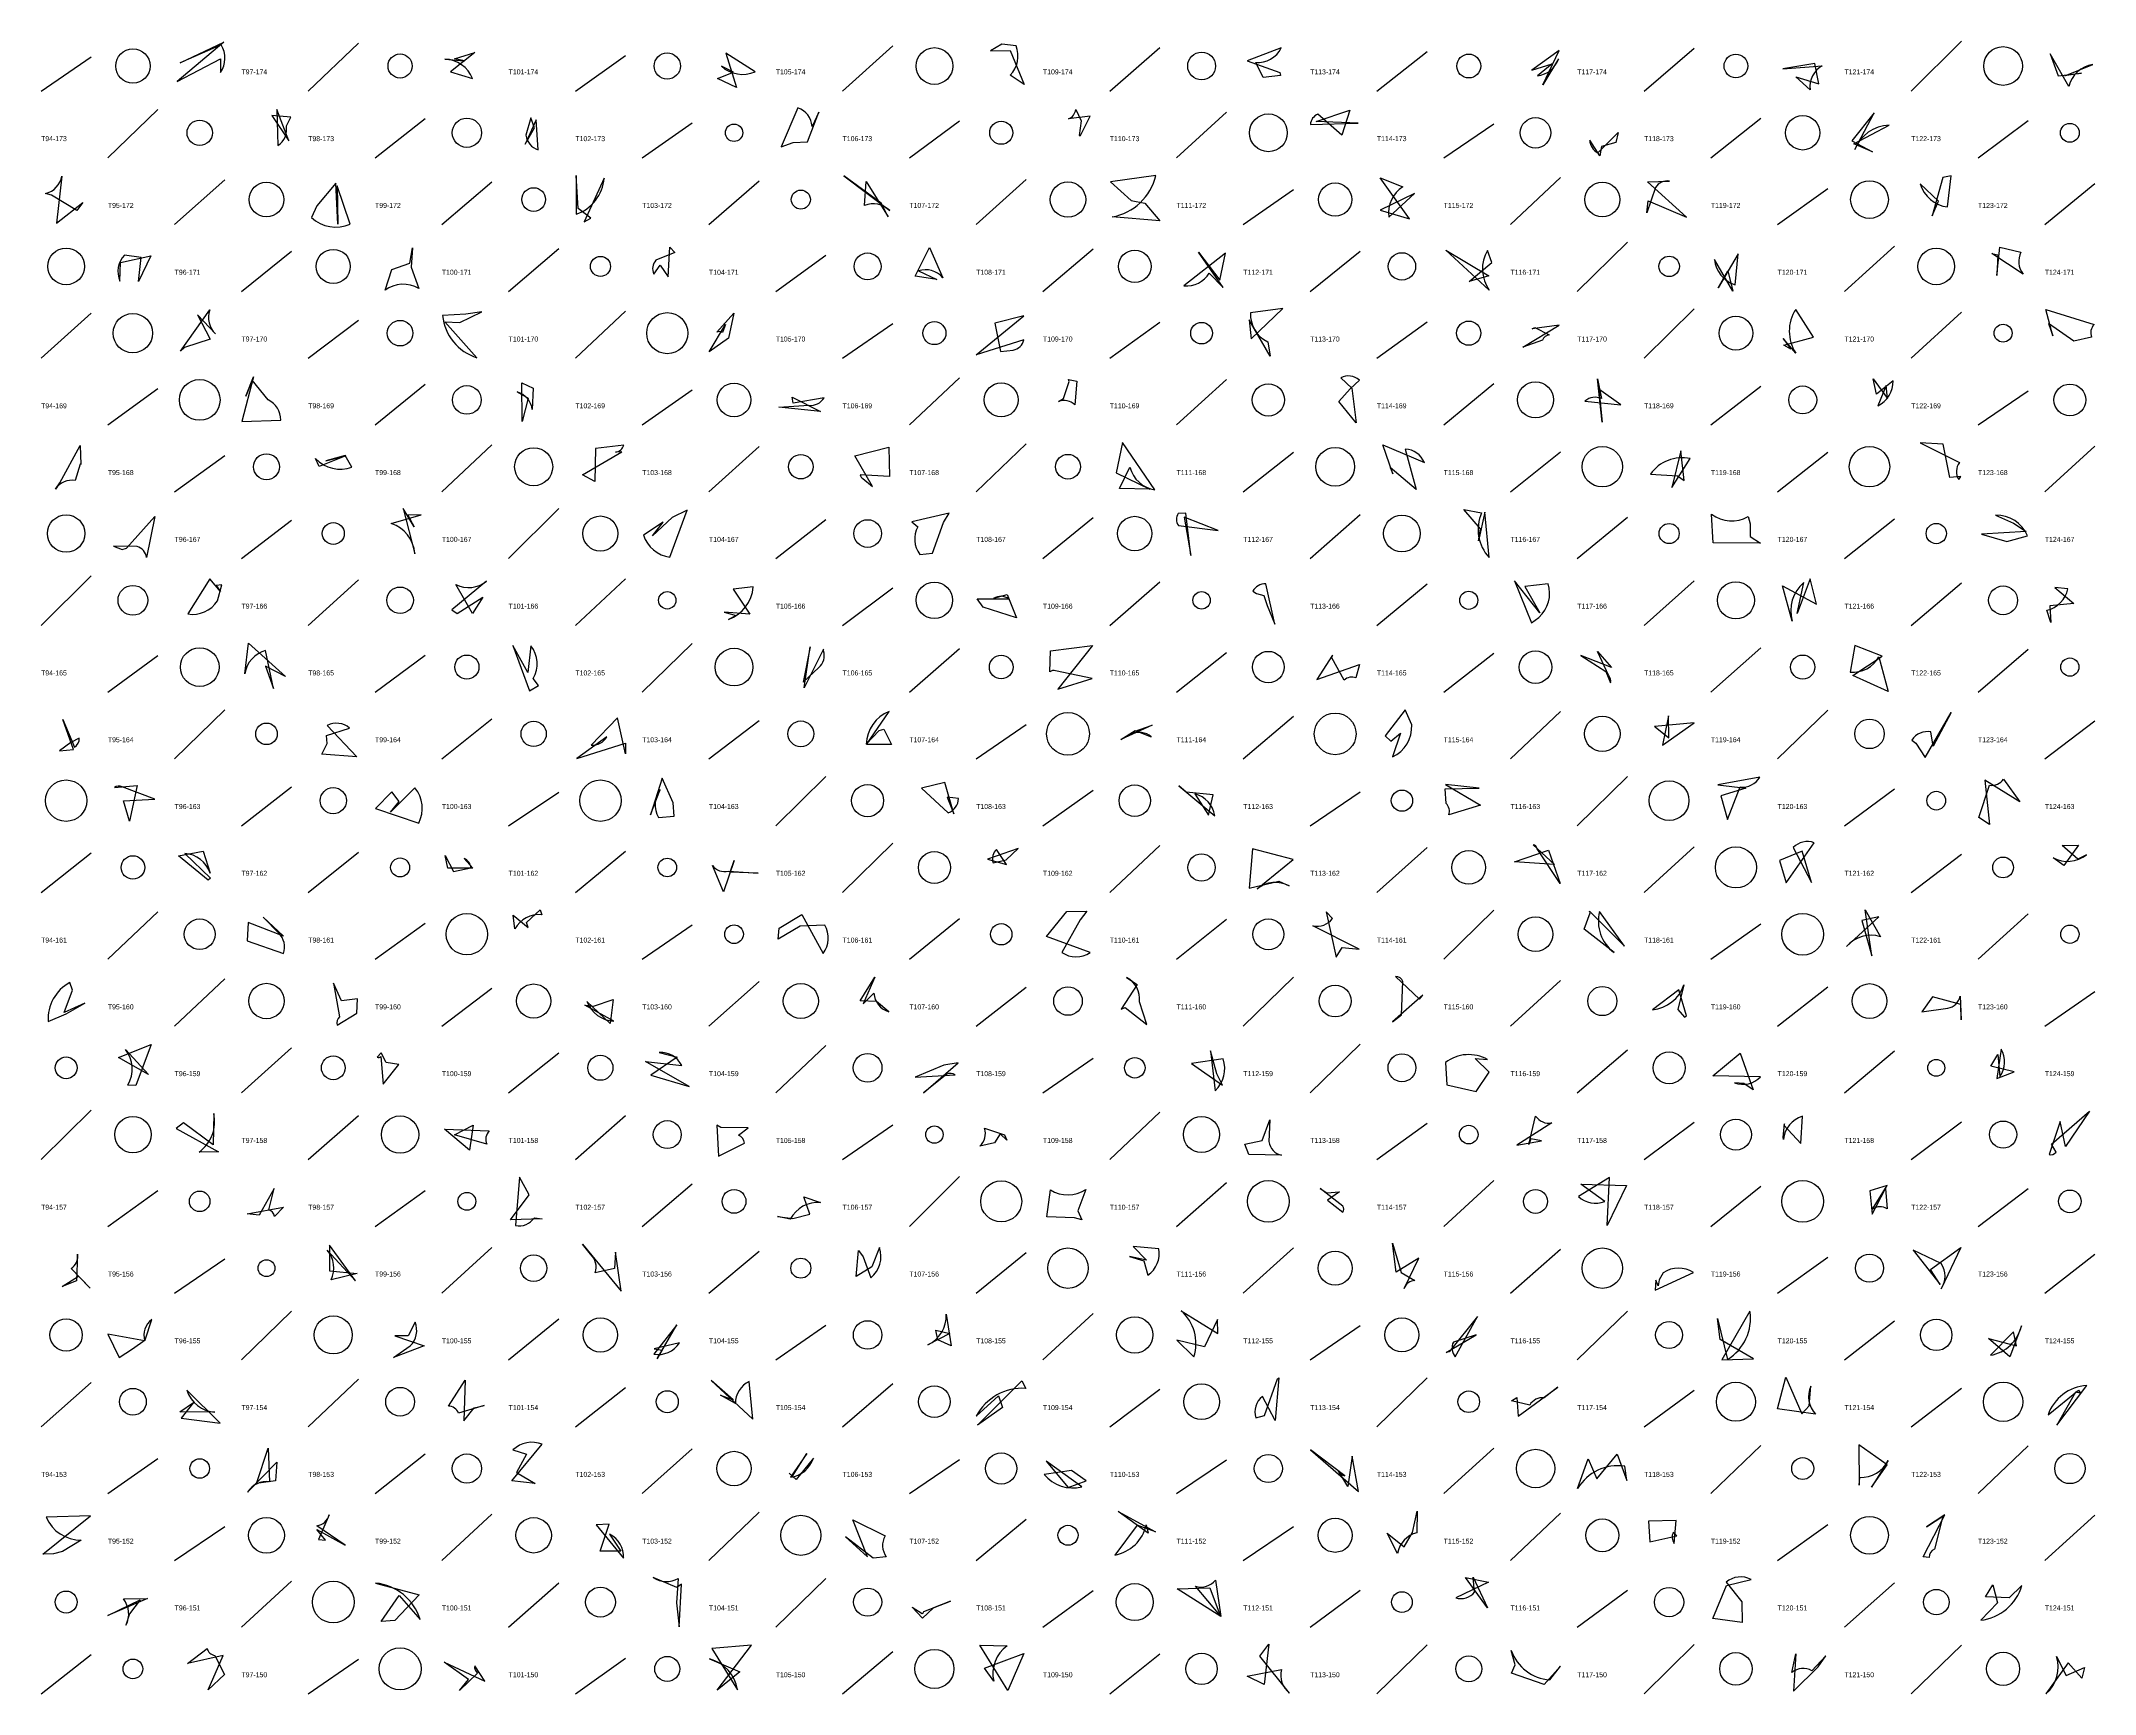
# Model space of a CAD drawing. Header units: millimetres. Extents: x -1 to 9990, y 0 to 15990.
# Drawn here: x 3760 to 4990, y 6000 to 6990 of the extents above; entities that cross this region are included whole.
import ezdxf

# ---------------------------------------------------------------- set-up
doc = ezdxf.new("R2010")
doc.units = ezdxf.units.MM
doc.layers.add('TEXT', color=3, linetype='Continuous')
doc.layers.add('WALL', color=1, linetype='Continuous')

msp = doc.modelspace()

# ---------------------------------------------------------------- linework, layer by layer
for points in [[(3841.6, 6965.7), (3867.5, 6979.3), (3867.5, 6971.1, 0.3), (3867.8, 6987.7), (3843.3, 6976.9), (3869.5, 6989.3)], [(4340.3, 6984.2), (4348.8, 6963.9), (4340.3, 6969.5, 0.3), (4343.9, 6987.1), (4335.3, 6988.1), (4328.5, 6984.1)], [(4019.7, 6983), (4005.1, 6971.5), (4018.4, 6967.5, 0.3), (4001.8, 6979.1), (4013.5, 6978.1), (4007.6, 6979.4)], [(4165, 6967.6), (4174.7, 6971.4), (4167.4, 6974.9, 0.3), (4187.6, 6971.6), (4170.1, 6982.6), (4176.5, 6962.1)], [(4502.2, 6969.3), (4491.8, 6968.1), (4487.4, 6977.1, 0.3), (4502.7, 6985.8), (4482.2, 6978.1), (4501.9, 6971.1)], [(4652.8, 6972.5), (4665, 6976.3), (4656.1, 6969.2, 0.3), (4668.7, 6979.4), (4659.3, 6963.7), (4669.1, 6984.3)], [(4822.3, 6976.6), (4803, 6973.3), (4826.7, 6975.1, 0.3), (4819.4, 6960.8), (4810.9, 6968.5), (4824.7, 6964.3)], [(4982, 6970.7), (4972, 6969.2), (4988.8, 6975.9, 0.3), (4974.3, 6962.8), (4963.2, 6982.2), (4968, 6969.1)], [(4218.9, 6929.6), (4225.7, 6947.4), (4221.7, 6938.8, 0.3), (4213.2, 6950), (4203.3, 6926.6), (4210.4, 6929.1)], [(3908.4, 6930.1), (3901.1, 6948.9), (3901.8, 6927.3, 0.3), (3906.9, 6939.1), (3909.5, 6944.4), (3898.2, 6945.4)], [(4055.4, 6937.9), (4053.4, 6944), (4050.4, 6933.6, 0.3), (4057.7, 6924.8), (4056.4, 6942.7), (4050, 6928.2)], [(4382.4, 6933.3), (4388.3, 6944.9), (4375.2, 6943.4, 0.3), (4379.6, 6949), (4382.8, 6942.1), (4381.7, 6933.3)], [(4543.7, 6948.5), (4538.9, 6933.6), (4524.7, 6946.1, 0.3), (4520.2, 6939.9), (4548.7, 6940.8), (4523.7, 6941.7)], [(4856.8, 6923.6), (4845.7, 6928.4), (4866.7, 6939.6, 0.3), (4846.2, 6924.9), (4857.7, 6946.9), (4844.4, 6930.1)], [(4694.6, 6926.8), (4693.6, 6921.3), (4687.5, 6930.6, 0.3), (4692.4, 6923.1), (4704.4, 6935.1), (4703, 6929.1)], [(3781.4, 6888.4), (3766.2, 6897.7), (3762.7, 6898.6, 0.3), (3772.4, 6909.1), (3769.2, 6880.8), (3785, 6893.2)], [(3936.6, 6904.8), (3925.1, 6891.2), (3921.9, 6884.3, 0.3), (3945.1, 6880.3), (3937.4, 6903.3), (3937.8, 6880.3)], [(4081.6, 6889.6), (4080.4, 6909.4), (4080.4, 6886.2, 0.3), (4097.2, 6907.9), (4085.2, 6881.6), (4089.3, 6883.8)], [(4263.1, 6892.9), (4240.8, 6909.2), (4268.3, 6888.4, 0.3), (4253.2, 6891.4), (4254.1, 6905.9), (4267.4, 6884.7)], [(4421, 6892.9), (4429.9, 6882.3), (4401.4, 6884.6, 0.3), (4427.6, 6909.5), (4400.4, 6905.6), (4412.8, 6894.4)], [(4579.6, 6883.5), (4561.9, 6908.1), (4575.6, 6902.6, 0.3), (4567.2, 6884.5), (4582.5, 6898.6), (4562, 6888.7)], [(4745.5, 6884.5), (4722.1, 6905.7), (4735.3, 6906.1, 0.3), (4726.9, 6902.3), (4721.7, 6887), (4722.4, 6894.2)], [(4892.5, 6885.2), (4896.4, 6894), (4885.3, 6904.5, 0.3), (4901.8, 6890.6), (4904, 6909.3), (4899, 6908.3)], [(3982.4, 6866.1), (3981.7, 6854.5), (3986.2, 6841.8, 0.3), (3966, 6840.7), (3970.1, 6853.2), (3980.9, 6857)], [(4136.5, 6866.5), (4139.5, 6863.3), (4128.2, 6858.7, 0.3), (4126.9, 6850.4), (4130.8, 6855.7), (4135.6, 6848.8)], [(4283.4, 6849.2), (4292, 6866.3), (4300, 6848.2, 0.3), (4285.4, 6852.3), (4296.4, 6847.2), (4290.1, 6848.1)], [(4465.9, 6846.8), (4469.3, 6863), (4444.4, 6843.4, 0.3), (4459.6, 6851), (4468, 6842.3), (4453.2, 6863.5)], [(4615.3, 6846), (4628.9, 6857.4), (4626.2, 6864.6, 0.3), (4627.3, 6840.8), (4601.2, 6864.7), (4627, 6849.3)], [(4931.3, 6849.6), (4933.1, 6866.5), (4945.7, 6863.5, 0.3), (4947, 6850.4), (4928.3, 6862.8), (4931.8, 6862)], [(3818.4, 6846), (3820, 6860.3), (3810, 6861.8, 0.3), (3807.2, 6846.2), (3807.5, 6857.4), (3825.7, 6861.4)], [(4770.1, 6852.3), (4773.2, 6840.1), (4762.1, 6859.2, 0.3), (4774.5, 6844), (4776.4, 6862.6), (4764.4, 6842.1)], [(3845.8, 6806.5), (3843.4, 6804.3), (3861.1, 6828.9, 0.3), (3864.4, 6814.6), (3853.6, 6826), (3861.3, 6811.4)], [(4024, 6827.7), (4014.4, 6826.3), (4000.4, 6825.6, 0.3), (4021, 6800.3), (4001.9, 6821.8), (4010.7, 6821.3)], [(4160.1, 6803.9), (4169.8, 6820.1), (4168, 6815.4, 0.3), (4164.7, 6815.5), (4174.8, 6826.9), (4171.6, 6812)], [(4484.6, 6811.6), (4503.6, 6829.7), (4484.3, 6827.1, 0.3), (4494.6, 6809.8), (4496.1, 6801.2), (4483.4, 6822.9)], [(4803.7, 6807.8), (4821.5, 6812.6), (4810.8, 6829.2, 0.3), (4810.9, 6803.1), (4803.3, 6811.9), (4807.8, 6805.4)], [(4964.8, 6813.3), (4960.6, 6829.2), (4989.5, 6820.1, 0.3), (4988, 6812.6), (4977.4, 6810.2), (4962.2, 6820.7)], [(4331.1, 6821), (4334.5, 6804), (4342.2, 6804.9, 0.3), (4348.6, 6811), (4320.1, 6802.1), (4348.6, 6825.4)], [(4653, 6817.5), (4654.6, 6818.4), (4663.2, 6813.9, 0.3), (4659.2, 6810.9), (4647.3, 6806.7), (4669.1, 6819.8)], [(3887.2, 6788.9), (3880.2, 6762), (3903.5, 6762.9, 0.3), (3896, 6775), (3886.4, 6786.8), (3882.7, 6777.2)], [(4047.9, 6785.3), (4054.7, 6782.1), (4054.2, 6769.2, 0.3), (4045.1, 6779.8), (4051.7, 6776.1), (4048.1, 6762)], [(4375.2, 6787.3), (4380.2, 6786.2), (4379.1, 6772, 0.3), (4369.4, 6774.1), (4372.3, 6775.8), (4375.7, 6786.1)], [(4537.2, 6774), (4543.9, 6781.6), (4549.5, 6786.9, 0.3), (4538.3, 6788.3), (4545, 6782.1), (4547.5, 6761.3)], [(4694.9, 6761.6), (4692.2, 6787.6), (4694.5, 6775.8, 0.3), (4684.6, 6774.3), (4706, 6772), (4692.9, 6781.4)], [(4865.7, 6775.9), (4864.9, 6783.7), (4860, 6771.5, 0.3), (4869.1, 6786.4), (4859.2, 6778.4), (4857.1, 6787.7)], [(4226.8, 6768.1), (4201.8, 6770.6), (4219.8, 6771.8, 0.3), (4228.9, 6776.3), (4210.4, 6773.1), (4209.9, 6776.6)], [(3783.9, 6736.4), (3783.4, 6736.6), (3780.4, 6726.8, 0.3), (3768.7, 6721.5), (3771.2, 6725.3), (3783.5, 6747.8)], [(3942.6, 6741.6), (3926.6, 6735.1), (3924.4, 6739.9, 0.3), (3946.2, 6734.8), (3942.2, 6741.8), (3930.6, 6738.5)], [(4084.3, 6730.1), (4107.8, 6744), (4104, 6743.7, 0.3), (4109, 6748), (4092.1, 6746), (4091.6, 6726.2)], [(4267.8, 6746.7), (4268.2, 6729.2), (4250.6, 6730.2, 0.3), (4252.2, 6727.9), (4258, 6723.2), (4247.3, 6741.5)], [(4424.1, 6721.5), (4405.9, 6721.9), (4412.1, 6734.8, 0.3), (4427.1, 6721.1), (4407.6, 6749.6), (4403.8, 6731.4)], [(4569.5, 6730.7), (4563.5, 6748.2), (4588.4, 6737.5, 0.3), (4577, 6745.5), (4583.6, 6721.4), (4567.9, 6734.5)], [(4742.1, 6744.5), (4736.6, 6722.5), (4747.7, 6739.9, 0.3), (4723.8, 6730.5), (4740, 6729.6), (4744.1, 6726.7)], [(4899.2, 6748.6), (4885.4, 6749.3), (4908.8, 6737.6, 0.3), (4908.4, 6727.3), (4909.7, 6729.2), (4903.1, 6728.5)], [(3811.1, 6686.3), (3828.1, 6705.1), (3823.1, 6680.6, 0.3), (3817.5, 6687.3), (3803.4, 6687.5), (3808.6, 6685.4)], [(3983.4, 6699), (3976.9, 6709.9), (3983.9, 6682.9, 0.3), (3969.7, 6701.1), (3987.7, 6706.2), (3979.6, 6706)], [(4126.2, 6693.6), (4132.5, 6701.8), (4120.8, 6694.1, 0.3), (4136.6, 6680.9), (4147, 6709), (4137.9, 6704.5)], [(4303.9, 6707.1), (4281.5, 6701.9), (4285.1, 6699, 0.3), (4286.3, 6682.5), (4293.9, 6683.3), (4300.5, 6701.5)], [(4448.6, 6681.9), (4445.5, 6707.1), (4441, 6707, 0.3), (4441.1, 6699.8), (4465, 6696.8), (4444.6, 6704.8)], [(4622, 6697.9), (4612, 6709.3), (4622.7, 6707.4, 0.3), (4627.2, 6680.6), (4624.7, 6707.7), (4620.9, 6690.6)], [(4789.7, 6689.2), (4761.3, 6689.4), (4760.4, 6706.5, 0.3), (4782.3, 6705.1), (4783.5, 6700.8), (4783.5, 6693.2)], [(4922.1, 6694.7), (4937.3, 6690.3), (4949.7, 6693.7, 0.3), (4930.5, 6706), (4941.3, 6701.2), (4948.8, 6696.3)], [(3867.4, 6660.2), (3861.1, 6667.9), (3847.8, 6646.8, 0.3), (3865.6, 6654.7), (3868.3, 6664.2), (3864.9, 6663.9)], [(4819.4, 6667.9), (4811.6, 6647.1), (4815.7, 6665.6, 0.3), (4808.7, 6642.6), (4802.9, 6663.7), (4823.3, 6652.7)], [(4024.5, 6656.9), (4018.3, 6647), (4008.4, 6664.5, 0.3), (4026.8, 6666.5), (4005.9, 6649.3), (4009.1, 6647.1)], [(4169, 6647.8), (4176.3, 6645.8), (4171.6, 6643.6, 0.3), (4186.5, 6663), (4174.4, 6661.7), (4184.5, 6646.7)], [(4324.1, 6650.9), (4320.7, 6655.9), (4339.5, 6655.9, 0.3), (4330.6, 6656.2), (4338.5, 6658.4), (4344.2, 6644.5)], [(4494.3, 6651.8), (4498.8, 6640.7), (4493.4, 6664.8, 0.3), (4485.7, 6660.4), (4487.9, 6659.1), (4492.3, 6657.8)], [(4642.4, 6666.6), (4652.6, 6641.6), (4657, 6644.8, 0.3), (4662.5, 6664.9), (4648.6, 6663.2), (4657.6, 6647.5)], [(4963, 6651.6), (4963.6, 6641.7), (4961.2, 6649.1, 0.3), (4973.8, 6661.9), (4965.9, 6662.6), (4977.4, 6653.1)], [(3894.4, 6615.6), (3899.1, 6602.2), (3894.5, 6625, 0.3), (3882.1, 6610.9), (3884.3, 6629.4), (3906.4, 6609.3)], [(4052.5, 6600.7), (4057.8, 6604), (4054.8, 6608.2, 0.3), (4053.4, 6627.8), (4051.5, 6611.7), (4042.6, 6628)], [(4220.5, 6627.2), (4216.3, 6606), (4225.8, 6614.7, 0.3), (4228.6, 6624.7), (4228.6, 6625.8), (4216.9, 6602.5)], [(4368.9, 6601.8), (4389.5, 6608.1), (4367.5, 6612.8, 0.3), (4364.2, 6612.1), (4364.6, 6624.8), (4389.7, 6627.9)], [(4524.1, 6607.5), (4549.6, 6616.5), (4547.4, 6608.5, 0.3), (4540.4, 6607.2), (4533.1, 6620.5), (4533.5, 6622.1)], [(4682.1, 6622), (4697, 6612.3), (4699.8, 6605.6, 0.3), (4698.9, 6609.7), (4692.1, 6624.4), (4700.5, 6614.8)], [(4862.5, 6621.5), (4846.3, 6627.9), (4843.4, 6612, 0.3), (4860.6, 6621.1), (4866.1, 6600.4), (4845.1, 6609.9)], [(3779.4, 6565.7), (3773, 6583.6), (3780, 6567.1, 0.3), (3782.8, 6572.5), (3777.9, 6569.9), (3771.1, 6564.9)], [(3931.3, 6569.3), (3930.9, 6574.1), (3944.8, 6578.5, 0.3), (3931.4, 6580.1), (3949, 6561.3), (3928.2, 6562.8)], [(4109.9, 6563), (4105.3, 6584.7), (4089.4, 6568.2, 0.3), (4098.8, 6573.3), (4080.9, 6560.3), (4109.9, 6569.5)], [(4269.3, 6568.6), (4254.4, 6568.7), (4267.9, 6588.5, 0.3), (4254.2, 6568.8), (4261.9, 6577), (4264.7, 6577.8)], [(4568.4, 6570.6), (4574.2, 6575.4), (4569.4, 6561.2, 0.3), (4580.9, 6580.4), (4577, 6589.5), (4565, 6573.8)], [(4731.1, 6568.3), (4749.9, 6581.6), (4726.2, 6579.5, 0.3), (4726.6, 6579.2), (4734.9, 6572.7), (4734.6, 6585.9)], [(4904, 6587.9), (4893.2, 6567.6), (4891.8, 6576.2, 0.3), (4880.3, 6571.3), (4882.8, 6569.4), (4888.4, 6560.8)], [(4406.7, 6571.7), (4415.3, 6577.1), (4424.9, 6573.2, 0.3), (4412.7, 6574.8), (4414.6, 6576.4), (4425.5, 6580.2)], [(3809.3, 6534.9), (3828.2, 6535.9), (3808.5, 6543.2, 0.3), (3803.9, 6542.8), (3817.5, 6544), (3813, 6522.8)], [(4131.9, 6548.5), (4124.9, 6526.6), (4130.8, 6541.6, 0.3), (4129.7, 6524.9), (4139.2, 6525.7), (4138.5, 6533.8)], [(4301.3, 6545.9), (4287.2, 6542.4), (4303.3, 6527.8, 0.3), (4309.5, 6536.2), (4302.6, 6537), (4306.7, 6527.1)], [(4445.7, 6540.1), (4441.4, 6543.9), (4463, 6526, 0.3), (4450.9, 6539), (4459.1, 6526.4), (4462, 6538.4)], [(4601, 6544.6), (4622, 6532.4), (4603.1, 6526.6, 0.3), (4601.4, 6533.3), (4600.9, 6542.1), (4621.2, 6542.4)], [(4765.9, 6537.8), (4769.9, 6523.7), (4777.6, 6543.2, 0.3), (4789.3, 6549.1), (4764.2, 6544.5), (4780.9, 6542.5)], [(4926.9, 6520.8), (4920.4, 6525), (4926.9, 6544.3, 0.3), (4935.2, 6547.9), (4945.1, 6534.3), (4924, 6547.3)], [(3970.1, 6540.2), (3960.3, 6530.4), (3986.2, 6521.6, 0.3), (3983.9, 6542.7), (3969.3, 6528.1), (3974.5, 6534.5)], [(4662.8, 6505.4), (4669.7, 6485.3), (4656, 6506.2, 0.3), (4653.5, 6508.6), (4666.4, 6496.7), (4642.4, 6498.4)], [(4801.2, 6499.1), (4805.1, 6485.7), (4821.9, 6509.8, 0.3), (4809.3, 6506.9), (4820.2, 6486), (4814.7, 6504.8)], [(4980.1, 6508.3), (4971.4, 6496.1), (4964.9, 6500.8, 0.3), (4985, 6502.6), (4979.8, 6499.9), (4970.3, 6508.1)], [(3842.2, 6502), (3857, 6504.8), (3861.3, 6491.6, 0.3), (3846, 6503.4), (3861.4, 6488.5), (3860.1, 6487.4)], [(4002, 6502.1), (4006.9, 6492.5), (4017.4, 6494.7, 0.3), (4013.4, 6500.3), (4018.6, 6494.5), (4003.5, 6494.6)], [(4175.1, 6499.2), (4168.6, 6480.3), (4162, 6496.2, 0.3), (4171.6, 6492.8), (4189.4, 6491.6), (4172.7, 6492.1)], [(4326.8, 6500), (4338.1, 6496.8), (4332.2, 6505.8, 0.3), (4330.1, 6497.8), (4338, 6499.5), (4345.2, 6506.3)], [(4483.4, 6482.5), (4501.3, 6486.7), (4507.4, 6483.9, 0.3), (4488.3, 6482.2), (4509.9, 6499.8), (4485.4, 6506.2)], [(3884.1, 6462), (3883.4, 6451), (3905.1, 6443.5, 0.3), (3902.3, 6455.6), (3893, 6465.3), (3905.2, 6453.9)], [(4050.8, 6462.1), (4058.8, 6469.7), (4059.8, 6466.7, 0.3), (4043.8, 6458.2), (4042.8, 6466.4), (4051.8, 6459)], [(4202.1, 6458.6), (4215.6, 6466.8), (4228.3, 6443.5, 0.3), (4229.4, 6460.5), (4214.7, 6459.9), (4201.5, 6452)], [(4386.2, 6468.8), (4382.3, 6463.6), (4371.3, 6444.1, 0.3), (4388.3, 6444), (4362.2, 6453.6), (4374.4, 6468.6)], [(4539.1, 6447), (4549.3, 6446.1), (4521.6, 6460.1, 0.3), (4533.4, 6464.4), (4529.7, 6468.4), (4535.6, 6441.2)], [(4687.4, 6468.9), (4708.2, 6447.9), (4693.3, 6468.6, 0.3), (4702, 6444), (4684.1, 6458.1), (4687.7, 6467.8)], [(4856.4, 6442), (4852.4, 6469.6), (4861.5, 6453.5, 0.3), (4841.3, 6447.7), (4860.6, 6465.4), (4850.4, 6463.3)], [(3773.9, 6408.2), (3778.9, 6421.6), (3777.2, 6426, 0.3), (3764.3, 6402.7), (3775, 6407.3), (3786.3, 6413.8)], [(3940, 6415.1), (3935.1, 6425.6), (3938.8, 6405.6, 0.3), (3937.4, 6400.5), (3949, 6407.8), (3949.4, 6416.3)], [(4259.3, 6429.3), (4252.3, 6413.3), (4258.7, 6419.7, 0.3), (4267.7, 6408.5), (4260.4, 6414.7), (4250.6, 6415.2)], [(4409.2, 6411.1), (4422.2, 6400.9), (4417.8, 6414.6, 0.3), (4410.1, 6429.1), (4416.5, 6424.8), (4406.9, 6410.1)], [(4569.3, 6402.6), (4574.8, 6406.8), (4575.6, 6426.7, 0.3), (4571.2, 6429.7), (4585.6, 6416.1), (4587.5, 6418.5)], [(4745.4, 6406.2), (4740.9, 6421.7), (4725, 6409.8, 0.3), (4743.8, 6424.7), (4740.2, 6409.9), (4744.2, 6405.4)], [(4102.6, 6415.9), (4100.8, 6401.5), (4086.9, 6414.7, 0.3), (4103.1, 6403), (4085.7, 6412.5), (4090.8, 6412)], [(4892.8, 6417.5), (4886.4, 6408.6), (4901.9, 6410.7, 0.3), (4909.2, 6417.9), (4909.9, 6403.8), (4909.6, 6413)], [(3826, 6389), (3816.7, 6364.5), (3812, 6364.7, 0.3), (3810.6, 6386), (3824.3, 6370.9), (3806.4, 6381.2)], [(3966.6, 6378.2), (3963.7, 6384), (3961.3, 6381.3, 0.3), (3963.4, 6381.7), (3964.8, 6365.3), (3974.2, 6377)], [(4148.1, 6363.8), (4121.9, 6378.8), (4143.7, 6376.4, 0.3), (4130.2, 6384.1), (4141, 6381.4), (4125.1, 6370.6)], [(4464.2, 6371.4), (4460.3, 6385.1), (4463.1, 6361.3, 0.3), (4467.9, 6380.4), (4449, 6377.5), (4467.5, 6364.6)], [(4785.3, 6361.8), (4779.7, 6365.7), (4774.1, 6366, 0.3), (4789.8, 6369.6), (4761.1, 6370.1), (4777.5, 6383.7)], [(4927.6, 6375.9), (4931.8, 6382.9), (4933, 6369.8, 0.3), (4933.9, 6386.2), (4931.3, 6368.5), (4941.7, 6372.5)], [(4300.7, 6376.6), (4283.4, 6369.4), (4307.4, 6370.7, 0.3), (4302.4, 6371.1), (4288.5, 6360.1), (4309.2, 6378)], [(4627.2, 6372.3), (4618.8, 6380.6), (4626.3, 6379.9, 0.3), (4601, 6378.2), (4601.9, 6364.9), (4619.5, 6360.9)], [(3840.9, 6338.7), (3866.2, 6324.6), (3854.6, 6324.5, 0.3), (3863.4, 6347.6), (3863.1, 6328.8), (3845.2, 6342.1)], [(4972.3, 6327.9), (4969.2, 6342.9), (4962.5, 6323, 0.3), (4966.7, 6324.5), (4963.9, 6329.2), (4986.7, 6349)], [(4016.6, 6325.7), (4001.6, 6338.2), (4028.4, 6337.3, 0.3), (4026.9, 6329.2), (4007.5, 6334.8), (4018.8, 6340.7)], [(4164.7, 6340.6), (4165.6, 6322.1), (4181.2, 6329.9, 0.3), (4177.7, 6334.6), (4183.5, 6339.1), (4167.1, 6339.3)], [(4334.3, 6335.5), (4331, 6330.1), (4322.2, 6328, 0.3), (4325, 6338.8), (4337, 6334.9), (4338.3, 6331.6)], [(4491.2, 6331.4), (4495.8, 6343.9), (4495.3, 6330.8, 0.3), (4502.9, 6322.6), (4483.2, 6323.1), (4480.9, 6329.3)], [(4652.2, 6332.5), (4651, 6329.1), (4655, 6346.1, 0.3), (4664.8, 6342), (4643.8, 6328.6), (4658.5, 6331.2)], [(4803.6, 6340.7), (4813.8, 6329.6), (4814.8, 6346, 0.3), (4803.4, 6332.1), (4803.3, 6333.2), (4804, 6341.5)], [(3883.4, 6287.6), (3905.1, 6291.6), (3899.8, 6286, 0.3), (3896.4, 6289.9), (3899.6, 6302.7), (3890.6, 6286.8)], [(4052.4, 6298.9), (4046.5, 6309.5), (4044.1, 6280.5, 0.3), (4055.4, 6285.2), (4060, 6284.5), (4041.1, 6284)], [(4220.4, 6287.4), (4216.7, 6297.8), (4226.8, 6294.4, 0.3), (4208.7, 6284.3), (4201.1, 6286), (4210.3, 6284.8)], [(4378.8, 6285.1), (4362.4, 6285.8), (4364.5, 6301.9, 0.3), (4385.6, 6302.2), (4380.9, 6289.3), (4383.3, 6283.9)], [(4537.6, 6300.7), (4530.5, 6295.7), (4539.6, 6288.5, 0.3), (4539.5, 6292.2), (4526, 6302.8), (4530.1, 6300.1)], [(4697.8, 6280.5), (4699.2, 6309.3), (4680.7, 6298, 0.3), (4696.4, 6294.9), (4682.1, 6305.3), (4709.5, 6304.5)], [(4856.6, 6287.4), (4864.5, 6302.8), (4865.5, 6290.5, 0.3), (4856.7, 6290.4), (4865.5, 6304.5), (4855.1, 6301.3)], [(3782.4, 6250.2), (3789.4, 6243), (3778, 6254.8, 0.3), (3781.8, 6263.3), (3781.2, 6247.4), (3772.7, 6244)], [(3932.7, 6253.5), (3949.3, 6251.8), (3933.7, 6248, 0.3), (3931.4, 6265.8), (3948.4, 6247.4), (3932.7, 6268.7)], [(4104.1, 6264.6), (4103.5, 6254.8), (4091.9, 6252.3, 0.3), (4089, 6263.3), (4084.3, 6269.4), (4107.4, 6241.3)], [(4249.5, 6265.5), (4252.3, 6261.7), (4257, 6249.2, 0.3), (4262.2, 6267.3), (4257.6, 6255.7), (4248.1, 6250.1)], [(4411.8, 6261.9), (4420.4, 6259.3), (4422.9, 6250.8, 0.3), (4429.3, 6266.6), (4414, 6267.9), (4422.1, 6259.7)], [(4569.3, 6269.9), (4574.5, 6252.4), (4582.7, 6247.6, 0.3), (4576.3, 6242.9), (4585.1, 6260.9), (4571.6, 6252.7)], [(4891.5, 6254.3), (4909.7, 6267.4), (4898, 6242.7, 0.3), (4898, 6257.7), (4881.2, 6265.7), (4897.4, 6245.2)], [(4727, 6247.8), (4726.6, 6241.8), (4749.5, 6252.4, 0.3), (4731.5, 6252.3), (4729, 6248.1), (4728.4, 6244.5)], [(3814.8, 6206.6), (3822.3, 6212.1), (3826.3, 6224.3, 0.3), (3822, 6211.5), (3800, 6215.5), (3806.8, 6201.4)], [(4295.8, 6217.9), (4304.2, 6215.8), (4291.1, 6209.1, 0.3), (4302.1, 6227.4), (4305, 6208.5), (4297, 6212.1)], [(4456.8, 6207.9), (4440.2, 6211.9), (4450.4, 6201.9, 0.3), (4442.7, 6229.5), (4464.8, 6215.8), (4464.5, 6224.3)], [(4601.4, 6204.4), (4619.5, 6215.1), (4605.8, 6210.7, 0.3), (4606.9, 6201.9), (4620.2, 6226.1), (4603.3, 6204.8)], [(4765.6, 6212.3), (4764, 6224.8), (4770, 6200.3, 0.3), (4783.4, 6229.2), (4766.5, 6200), (4785.5, 6200.6)], [(3989.5, 6208.5), (3971.1, 6201.4), (3981.1, 6208.4, 0.3), (3984, 6222.7), (3979.8, 6214.4), (3971.9, 6214.4)], [(4128.9, 6200.6), (4140.7, 6221), (4126.9, 6203.5, 0.3), (4142.3, 6210.2), (4127.1, 6206.7), (4131.9, 6205.9)], [(4943.1, 6208.4), (4941.2, 6216.8), (4927.4, 6202.8, 0.3), (4946, 6220.5), (4939, 6201.9), (4926.3, 6212.9)], [(4019.4, 6171.4), (4025.3, 6172.8), (4010, 6168.2, 0.3), (4003.9, 6172.4), (4014, 6188), (4013.2, 6163.5)], [(4161.4, 6187.7), (4186.2, 6164.6), (4184.1, 6187.1, 0.3), (4175.8, 6173.9), (4166.9, 6179), (4174.5, 6176.2)], [(4320.9, 6161), (4347.4, 6187.6), (4349.7, 6183, 0.3), (4320.1, 6166.3), (4333.3, 6178.5), (4335.8, 6171.6)], [(4501.2, 6189.3), (4499, 6163.7), (4491.4, 6178.2, 0.3), (4487.4, 6165.3), (4492.7, 6166.7), (4500.5, 6188.7)], [(4814.4, 6167.7), (4818.8, 6172.5), (4819.8, 6184.3, 0.3), (4822.7, 6167.6), (4800, 6170.8), (4804.8, 6189.7)], [(3843.9, 6165.2), (3867.2, 6162.2), (3847.2, 6181.9, 0.3), (3864.1, 6168.7), (3843, 6168.9), (3851.2, 6174.6)], [(4644.5, 6166.3), (4668.3, 6183.8), (4660.2, 6177.3, 0.3), (4651.5, 6173), (4640.6, 6175.6), (4643.8, 6177.5)], [(4978.3, 6180.7), (4967.1, 6161), (4985.1, 6184.7, 0.3), (4961.9, 6167.1), (4980.1, 6182), (4981.4, 6180.1)], [(4055.8, 6126), (4042, 6127.6), (4060.1, 6149.5, 0.3), (4042.6, 6146.1), (4050.7, 6143.5), (4044.8, 6132.6)], [(3889, 6126), (3895.9, 6147.2), (3896.8, 6127, 0.3), (3883.7, 6120.8), (3901.2, 6138.8), (3900.3, 6127.6)], [(4210.1, 6130.5), (4218.6, 6144), (4208.8, 6129.8, 0.3), (4222.5, 6141.3), (4212.2, 6128.5), (4208.1, 6132.2)], [(4385.9, 6127.6), (4377.1, 6133.9), (4360.8, 6131.5, 0.3), (4383.3, 6124.1), (4361.9, 6139.5), (4375.1, 6123.7)], [(4545.2, 6142.4), (4542.5, 6124.2), (4536.7, 6133.9, 0.3), (4540.7, 6130.7), (4520.2, 6146.2), (4548.9, 6121.2)], [(4703.8, 6143.5), (4709.6, 6127.9), (4708.4, 6136.4, 0.3), (4680.2, 6123.1), (4686.5, 6140.9), (4691.8, 6128.8)], [(4848.6, 6149.1), (4848.9, 6125.1), (4849.2, 6129.7, 0.3), (4866.1, 6139.8), (4856.1, 6123.9), (4865.5, 6137.2)], [(3761.1, 6083.7), (3789.5, 6106.7), (3763, 6105.8, 0.3), (3784.1, 6092.1), (3772.9, 6085.4), (3767.5, 6083.9)], [(3925.2, 6098.5), (3942.2, 6089.1), (3925.2, 6100.7, 0.3), (3932.6, 6107.3), (3926.1, 6092.4), (3930.3, 6092)], [(4100.2, 6101.7), (4092.4, 6101.3), (4108.8, 6081.3, 0.3), (4100.5, 6095.6), (4107.2, 6085.6), (4094.9, 6085.6)], [(4255, 6082.1), (4246.1, 6104.2), (4265.5, 6094.7, 0.3), (4266.2, 6082.1), (4258.3, 6081.4), (4241.7, 6094.1)], [(4427.5, 6097.1), (4416.4, 6101), (4403, 6083.2, 0.3), (4421.9, 6101.2), (4423, 6096.2), (4405.1, 6109.2)], [(4581.3, 6096.6), (4584.2, 6109.5), (4584, 6096.5, 0.3), (4572.3, 6084.1), (4566.2, 6096.2), (4576.4, 6088)], [(4723.4, 6091.1), (4739.6, 6094.7), (4737.5, 6096.8, 0.3), (4738.1, 6090.1), (4739.2, 6103.9), (4722.6, 6103.5)], [(4889.1, 6100), (4899, 6106.4), (4893.9, 6086.7, 0.3), (4890.8, 6081.7), (4887.2, 6082.2), (4900.1, 6107.3)], [(3963.7, 6043.4), (3974.4, 6059), (3987.1, 6044.5, 0.3), (3960.3, 6066.4), (3986.4, 6059.4), (3971.9, 6043.9)], [(4143.5, 6065.8), (4140.7, 6063.8), (4126.6, 6069.8, 0.3), (4141.6, 6069.2), (4140.5, 6054.6), (4142.2, 6040.2)], [(4460, 6063.5), (4466.1, 6047), (4451.3, 6064.5, 0.3), (4463.4, 6068.1), (4466.6, 6046.3), (4440.3, 6063)], [(4613, 6069.8), (4626.8, 6066.9), (4607.2, 6057.5, 0.3), (4618.5, 6061), (4617.7, 6070), (4626.3, 6051.6)], [(4761.1, 6045.2), (4769.4, 6065), (4784.1, 6068.6, 0.3), (4769.1, 6066.9), (4778.5, 6055.2), (4778.8, 6042.8)], [(4928.8, 6065.4), (4931.6, 6054.6), (4921.6, 6044.1, 0.3), (4946.3, 6065), (4938.6, 6057.5), (4924.5, 6058.2)], [(3819.4, 6056.4), (3812.9, 6048), (3810.8, 6041.1, 0.3), (3809.3, 6056.9), (3823.8, 6057.2), (3800, 6046.9)], [(4287.9, 6045.3), (4281.7, 6051.9), (4287.6, 6048.2, 0.3), (4288.6, 6049.3), (4304.7, 6055.5), (4294.4, 6051.6)], [(3869, 6023), (3847.7, 6018.3), (3859.4, 6027.3, 0.3), (3864, 6023), (3869.8, 6011.6), (3860, 6002.4)], [(4185.4, 6029.2), (4161.7, 6027.3), (4177.1, 6002.5, 0.3), (4160.4, 6021), (4178.5, 6013.3), (4164.9, 6002.2)], [(4339, 6002.1), (4322.1, 6029.2), (4338.5, 6028.8, 0.3), (4330.5, 6007.7), (4324.9, 6015.4), (4348.5, 6024.3)], [(4492.5, 6005.6), (4482.3, 6010.7), (4502.8, 6014.6, 0.3), (4507.7, 6000.5), (4489.9, 6022.7), (4495.3, 6029.8)], [(4001.4, 6019.1), (4025.7, 6007.6), (4019.7, 6016.9, 0.3), (4021.4, 6012.5), (4010.5, 6002), (4016, 6008.7)], [(4640.6, 6012.4), (4642.7, 6017.5), (4640.5, 6026.1, 0.3), (4663.5, 6008.4), (4670, 6016.7), (4660.2, 6005.7)], [(4824.3, 6016.3), (4828.8, 6022.8), (4820.5, 6013.9, 0.3), (4808.5, 6012.9), (4810.9, 6024.1), (4809.4, 6001.7)], [(4982.1, 6009.4), (4974, 6018.7), (4960.7, 6000.1, 0.3), (4967, 6022.5), (4972.7, 6011.1), (4983.7, 6015.9)]]:
    msp.add_lwpolyline(points, format="xyb", close=True)
for centre, radius in [((4935, 6975), 11.6), ((3815, 6975), 10.3), ((3975, 6975), 7.21), ((4135, 6975), 7.86), ((4295, 6975), 11), ((4455, 6975), 8.33), ((4615, 6975), 7.15), ((4775, 6975), 7.09), ((3855, 6935), 7.59), ((4015, 6935), 8.77), ((4175, 6935), 5.21), ((4335, 6935), 6.9), ((4495, 6935), 11.3), ((4655, 6935), 9.13), ((4815, 6935), 10.3), ((4975, 6935), 5.66), ((3895, 6895), 10.4), ((4055, 6895), 7.1), ((4215, 6895), 5.69), ((4375, 6895), 10.6), ((4535, 6895), 9.98), ((4695, 6895), 10.4), ((4855, 6895), 11.3), ((3775, 6855), 11), ((3935, 6855), 10.2), ((4415, 6855), 9.72), ((4895, 6855), 11), ((4095, 6855), 5.99), ((4255, 6855), 8.02), ((4575, 6855), 8.18), ((4735, 6855), 6.12), ((3815, 6815), 11.8), ((4135, 6815), 12.3), ((3975, 6815), 7.68), ((4295, 6815), 6.89), ((4455, 6815), 6.47), ((4615, 6815), 7.25), ((4775, 6815), 10.1), ((4935, 6815), 5.37), ((3855, 6775), 12.2), ((4015, 6775), 8.59), ((4175, 6775), 10.1), ((4335, 6775), 10.2), ((4495, 6775), 9.64), ((4655, 6775), 10.8), ((4815, 6775), 8.37), ((4975, 6775), 9.51), ((3895, 6735), 7.77), ((4055, 6735), 11.4), ((4215, 6735), 7.32), ((4375, 6735), 7.41), ((4535, 6735), 11.6), ((4695, 6735), 12.1), ((4855, 6735), 12.1), ((3775, 6695), 11.2), ((4095, 6695), 10.5), ((4415, 6695), 10.3), ((4575, 6695), 11), ((3935, 6695), 6.57), ((4255, 6695), 8.28), ((4735, 6695), 6), ((4895, 6695), 6.08), ((3815, 6655), 8.93), ((3975, 6655), 7.96), ((4135, 6655), 5.21), ((4295, 6655), 10.9), ((4455, 6655), 5.23), ((4615, 6655), 5.41), ((4775, 6655), 11.1), ((4935, 6655), 8.64), ((3855, 6615), 11.6), ((4015, 6615), 7.24), ((4175, 6615), 11.3), ((4335, 6615), 7.07), ((4495, 6615), 9.43), ((4655, 6615), 9.76), ((4815, 6615), 7.24), ((4975, 6615), 5.45), ((3895, 6575), 6.45), ((4055, 6575), 7.58), ((4215, 6575), 7.72), ((4375, 6575), 12.8), ((4535, 6575), 12.5), ((4695, 6575), 10.6), ((4855, 6575), 8.85), ((3775, 6535), 12.4), ((4095, 6535), 12.4), ((4255, 6535), 9.6), ((4415, 6535), 9.42), ((4735, 6535), 11.9), ((3935, 6535), 7.85), ((4575, 6535), 6.37), ((4895, 6535), 5.61), ((4775, 6495), 12.3), ((3815, 6495), 7.04), ((3975, 6495), 5.68), ((4135, 6495), 5.57), ((4295, 6495), 9.6), ((4455, 6495), 8.16), ((4615, 6495), 10.1), ((4935, 6495), 6.22), ((3855, 6455), 9.21), ((4015, 6455), 12.4), ((4175, 6455), 5.59), ((4335, 6455), 6.4), ((4495, 6455), 9.25), ((4655, 6455), 10.4), ((4815, 6455), 12.5), ((4975, 6455), 5.48), ((3895, 6415), 10.6), ((4055, 6415), 10.2), ((4215, 6415), 10.5), ((4375, 6415), 8.56), ((4535, 6415), 9.52), ((4695, 6415), 8.75), ((4855, 6415), 10.4), ((4735, 6375), 9.54), ((3775, 6375), 6.53), ((3935, 6375), 7.11), ((4095, 6375), 7.5), ((4255, 6375), 8.6), ((4415, 6375), 6.14), ((4575, 6375), 8.35), ((4895, 6375), 5.07), ((3815, 6335), 10.9), ((3975, 6335), 11.2), ((4135, 6335), 8.36), ((4295, 6335), 5.21), ((4455, 6335), 10.8), ((4615, 6335), 5.56), ((4775, 6335), 9.24), ((4935, 6335), 8.14), ((3855, 6295), 6.15), ((4015, 6295), 5.35), ((4175, 6295), 7.12), ((4335, 6295), 12.3), ((4495, 6295), 12.5), ((4655, 6295), 7.16), ((4815, 6295), 12.5), ((4975, 6295), 6.78), ((4055, 6255), 7.93), ((4215, 6255), 5.99), ((4375, 6255), 12.1), ((4535, 6255), 10.2), ((4695, 6255), 12.1), ((4855, 6255), 8.43), ((3895, 6255), 5.07), ((3775, 6215), 9.67), ((3935, 6215), 11.4), ((4095, 6215), 10.3), ((4415, 6215), 10.9), ((4575, 6215), 10.2), ((4895, 6215), 9.37), ((4255, 6215), 8.55), ((4735, 6215), 8.07), ((3815, 6175), 8.02), ((3975, 6175), 8.62), ((4135, 6175), 6.58), ((4295, 6175), 9.45), ((4455, 6175), 10.7), ((4615, 6175), 6.46), ((4775, 6175), 11.7), ((4935, 6175), 11.8), ((3855, 6135), 5.85), ((4015, 6135), 8.77), ((4175, 6135), 10.3), ((4335, 6135), 9.31), ((4495, 6135), 8.42), ((4655, 6135), 11.5), ((4815, 6135), 6.6), ((4975, 6135), 9.06), ((3895, 6095), 10.7), ((4055, 6095), 10.6), ((4215, 6095), 12), ((4375, 6095), 6), ((4535, 6095), 10.2), ((4695, 6095), 9.83), ((4855, 6095), 11.3), ((3935, 6055), 12.5), ((4095, 6055), 8.96), ((4415, 6055), 11.1), ((3775, 6055), 6.58), ((4255, 6055), 8.41), ((4575, 6055), 6.21), ((4735, 6055), 8.78), ((4895, 6055), 7.62), ((3975, 6015), 12.6), ((3815, 6015), 5.9), ((4135, 6015), 7.5), ((4295, 6015), 11.7), ((4455, 6015), 9.4), ((4615, 6015), 7.77), ((4775, 6015), 9.72), ((4935, 6015), 9.92)]:
    msp.add_circle(centre, radius)
at = {"layer": 'WALL'}
for p, q in [((3920, 6960), (3950, 6988.7)), ((4240, 6960), (4270, 6987.1)), ((4880, 6960), (4910, 6989.9)), ((3760, 6960), (3790, 6980.6)), ((4080, 6960), (4110, 6981.3)), ((4400, 6960), (4430, 6986.1)), ((4560, 6960), (4590, 6983.6)), ((4720, 6960), (4750, 6985.6)), ((3800, 6920), (3830, 6949)), ((3960, 6920), (3990, 6943.5)), ((4120, 6920), (4150, 6940.9)), ((4280, 6920), (4310, 6942.1)), ((4440, 6920), (4470, 6947.3)), ((4600, 6920), (4630, 6940.3)), ((4760, 6920), (4790, 6943.7)), ((4920, 6920), (4950, 6942.3)), ((3840, 6880), (3870, 6906.9)), ((4000, 6880), (4030, 6905.7)), ((4160, 6880), (4190, 6906.2)), ((4320, 6880), (4350, 6907)), ((4480, 6880), (4510, 6901)), ((4640, 6880), (4670, 6908.2)), ((4800, 6880), (4830, 6901.7)), ((4960, 6880), (4990, 6904.6)), ((3880, 6840), (3910, 6864.1)), ((4040, 6840), (4070, 6865.8)), ((4360, 6840), (4390, 6865.6)), ((4520, 6840), (4550, 6864.2)), ((4680, 6840), (4710, 6869.4)), ((4840, 6840), (4870, 6867.2)), ((4200, 6840), (4230, 6861.8)), ((3760, 6800), (3790, 6827)), ((4080, 6800), (4110, 6828.2)), ((4720, 6800), (4750, 6829.6)), ((4880, 6800), (4910, 6827.5)), ((3920, 6800), (3950, 6822.8)), ((4240, 6800), (4270, 6820.8)), ((4400, 6800), (4430, 6821.6)), ((4560, 6800), (4590, 6821.8)), ((3800, 6760), (3830, 6781.8)), ((3960, 6760), (3990, 6784.4)), ((4120, 6760), (4150, 6781.1)), ((4280, 6760), (4310, 6788.2)), ((4440, 6760), (4470, 6787.2)), ((4600, 6760), (4630, 6784.9)), ((4760, 6760), (4790, 6783.2)), ((4920, 6760), (4950, 6780.4)), ((3840, 6720), (3870, 6741.7)), ((4000, 6720), (4030, 6748.2)), ((4160, 6720), (4190, 6747.2)), ((4320, 6720), (4350, 6748.7)), ((4480, 6720), (4510, 6743.8)), ((4640, 6720), (4670, 6743.9)), ((4800, 6720), (4830, 6743.8)), ((4960, 6720), (4990, 6747.3)), ((4040, 6680), (4070, 6709.9)), ((4360, 6680), (4390, 6704.6)), ((4520, 6680), (4550, 6706.4)), ((4680, 6680), (4710, 6704.7)), ((4840, 6680), (4870, 6703.7)), ((3880, 6680), (3910, 6703)), ((4200, 6680), (4230, 6703.4)), ((3760, 6640), (3790, 6669.7)), ((3920, 6640), (3950, 6667.2)), ((4080, 6640), (4110, 6667.8)), ((4720, 6640), (4750, 6666.7)), ((4240, 6640), (4270, 6662.5)), ((4400, 6640), (4430, 6666)), ((4560, 6640), (4590, 6664.9)), ((4880, 6640), (4910, 6665.4)), ((3800, 6600), (3830, 6622)), ((3960, 6600), (3990, 6622.2)), ((4120, 6600), (4150, 6629.2)), ((4280, 6600), (4310, 6626.1)), ((4440, 6600), (4470, 6623.8)), ((4600, 6600), (4630, 6623.3)), ((4760, 6600), (4790, 6626.5)), ((4920, 6600), (4950, 6625.8)), ((3840, 6560), (3870, 6589.5)), ((4000, 6560), (4030, 6584.1)), ((4160, 6560), (4190, 6583)), ((4320, 6560), (4350, 6580.7)), ((4480, 6560), (4510, 6585.6)), ((4640, 6560), (4670, 6588.5)), ((4800, 6560), (4830, 6589.2)), ((4960, 6560), (4990, 6582.8)), ((4200, 6520), (4230, 6549.5)), ((4680, 6520), (4710, 6549.5)), ((3880, 6520), (3910, 6543.3)), ((4040, 6520), (4070, 6540.1)), ((4360, 6520), (4390, 6541.3)), ((4520, 6520), (4550, 6540.3)), ((4840, 6520), (4870, 6542.1)), ((4240, 6480), (4270, 6509.6)), ((4400, 6480), (4430, 6508.1)), ((4560, 6480), (4590, 6507)), ((4720, 6480), (4750, 6507.4)), ((3760, 6480), (3790, 6503.7)), ((3920, 6480), (3950, 6504.1)), ((4080, 6480), (4110, 6504.7)), ((4880, 6480), (4910, 6503)), ((3800, 6440), (3830, 6468.5)), ((3960, 6440), (3990, 6461.6)), ((4120, 6440), (4150, 6460.6)), ((4280, 6440), (4310, 6464.5)), ((4440, 6440), (4470, 6464)), ((4600, 6440), (4630, 6469.4)), ((4760, 6440), (4790, 6461.3)), ((4920, 6440), (4950, 6467.3)), ((3840, 6400), (3870, 6428.3)), ((4000, 6400), (4030, 6422.7)), ((4160, 6400), (4190, 6426.7)), ((4320, 6400), (4350, 6423.2)), ((4480, 6400), (4510, 6429.3)), ((4640, 6400), (4670, 6427.3)), ((4800, 6400), (4830, 6423.5)), ((4960, 6400), (4990, 6420.7)), ((3880, 6360), (3910, 6387)), ((4040, 6360), (4070, 6383.9)), ((4200, 6360), (4230, 6388.3)), ((4520, 6360), (4550, 6389.2)), ((4680, 6360), (4710, 6385.7)), ((4840, 6360), (4870, 6385.2)), ((4360, 6360), (4390, 6380.8)), ((3760, 6320), (3790, 6349.6)), ((4400, 6320), (4430, 6348.4)), ((3920, 6320), (3950, 6346.4)), ((4080, 6320), (4110, 6346.4)), ((4240, 6320), (4270, 6340.8)), ((4560, 6320), (4590, 6341.8)), ((4720, 6320), (4750, 6342.5)), ((4880, 6320), (4910, 6342.6)), ((4280, 6280), (4310, 6309.9)), ((3800, 6280), (3830, 6301.5)), ((3960, 6280), (3990, 6301.5)), ((4120, 6280), (4150, 6305.5)), ((4440, 6280), (4470, 6306.3)), ((4600, 6280), (4630, 6307.5)), ((4760, 6280), (4790, 6304.1)), ((4920, 6280), (4950, 6302.7)), ((4000, 6240), (4030, 6267.3)), ((4160, 6240), (4190, 6265.1)), ((4320, 6240), (4350, 6264.3)), ((4480, 6240), (4510, 6267.1)), ((4640, 6240), (4670, 6266.3)), ((4800, 6240), (4830, 6261.5)), ((4960, 6240), (4990, 6263.4)), ((3840, 6240), (3870, 6260.6)), ((3880, 6200), (3910, 6229.3)), ((4040, 6200), (4070, 6224.6)), ((4360, 6200), (4390, 6227.8)), ((4680, 6200), (4710, 6229.3)), ((4200, 6200), (4230, 6220.8)), ((4520, 6200), (4550, 6220.6)), ((4840, 6200), (4870, 6223.5)), ((3920, 6160), (3950, 6188.6)), ((4560, 6160), (4590, 6189.3)), ((3760, 6160), (3790, 6186.6)), ((4080, 6160), (4110, 6183.5)), ((4240, 6160), (4270, 6186)), ((4400, 6160), (4430, 6182.5)), ((4720, 6160), (4750, 6181.9)), ((4880, 6160), (4910, 6183.1)), ((3800, 6120), (3830, 6141.1)), ((3960, 6120), (3990, 6143.7)), ((4120, 6120), (4150, 6146.8)), ((4280, 6120), (4310, 6140.4)), ((4440, 6120), (4470, 6140.2)), ((4600, 6120), (4630, 6147.2)), ((4760, 6120), (4790, 6148.8)), ((4920, 6120), (4950, 6148.5)), ((4000, 6080), (4030, 6107.6)), ((4160, 6080), (4190, 6108.9)), ((4320, 6080), (4350, 6104.6)), ((4640, 6080), (4670, 6108.2)), ((4800, 6080), (4830, 6101.4)), ((4960, 6080), (4990, 6107.1)), ((3840, 6080), (3870, 6100.2)), ((4480, 6080), (4510, 6100.3)), ((3880, 6040), (3910, 6067.6)), ((4040, 6040), (4070, 6066.6)), ((4200, 6040), (4230, 6069.1)), ((4840, 6040), (4870, 6066.5)), ((4360, 6040), (4390, 6061.9)), ((4520, 6040), (4550, 6062.2)), ((4680, 6040), (4710, 6062.1)), ((4560, 6000), (4590, 6029.4)), ((4720, 6000), (4750, 6029.6)), ((4880, 6000), (4910, 6029.2)), ((3760, 6000), (3790, 6023.7)), ((3920, 6000), (3950, 6020.8)), ((4080, 6000), (4110, 6021.5)), ((4240, 6000), (4270, 6025.4)), ((4400, 6000), (4430, 6024))]:
    msp.add_line(p, q, dxfattribs=at)

# ---------------------------------------------------------------- texts
at = {"layer": 'TEXT'}
for s, p in [('T97-174', (3880, 6970)), ('T101-174', (4040, 6970)), ('T105-174', (4200, 6970)), ('T109-174', (4360, 6970)), ('T113-174', (4520, 6970)), ('T117-174', (4680, 6970)), ('T121-174', (4840, 6970)), ('T94-173', (3760, 6930)), ('T98-173', (3920, 6930)), ('T102-173', (4080, 6930)), ('T106-173', (4240, 6930)), ('T110-173', (4400, 6930)), ('T114-173', (4560, 6930)), ('T118-173', (4720, 6930)), ('T122-173', (4880, 6930)), ('T95-172', (3800, 6890)), ('T99-172', (3960, 6890)), ('T103-172', (4120, 6890)), ('T107-172', (4280, 6890)), ('T111-172', (4440, 6890)), ('T115-172', (4600, 6890)), ('T119-172', (4760, 6890)), ('T123-172', (4920, 6890)), ('T96-171', (3840, 6850)), ('T100-171', (4000, 6850)), ('T104-171', (4160, 6850)), ('T108-171', (4320, 6850)), ('T112-171', (4480, 6850)), ('T116-171', (4640, 6850)), ('T120-171', (4800, 6850)), ('T124-171', (4960, 6850)), ('T97-170', (3880, 6810)), ('T101-170', (4040, 6810)), ('T105-170', (4200, 6810)), ('T109-170', (4360, 6810)), ('T113-170', (4520, 6810)), ('T117-170', (4680, 6810)), ('T121-170', (4840, 6810)), ('T94-169', (3760, 6770)), ('T98-169', (3920, 6770)), ('T102-169', (4080, 6770)), ('T106-169', (4240, 6770)), ('T110-169', (4400, 6770)), ('T114-169', (4560, 6770)), ('T118-169', (4720, 6770)), ('T122-169', (4880, 6770)), ('T95-168', (3800, 6730)), ('T99-168', (3960, 6730)), ('T103-168', (4120, 6730)), ('T107-168', (4280, 6730)), ('T111-168', (4440, 6730)), ('T115-168', (4600, 6730)), ('T119-168', (4760, 6730)), ('T123-168', (4920, 6730)), ('T96-167', (3840, 6690)), ('T100-167', (4000, 6690)), ('T104-167', (4160, 6690)), ('T108-167', (4320, 6690)), ('T112-167', (4480, 6690)), ('T116-167', (4640, 6690)), ('T120-167', (4800, 6690)), ('T124-167', (4960, 6690)), ('T97-166', (3880, 6650)), ('T101-166', (4040, 6650)), ('T105-166', (4200, 6650)), ('T109-166', (4360, 6650)), ('T113-166', (4520, 6650)), ('T117-166', (4680, 6650)), ('T121-166', (4840, 6650)), ('T94-165', (3760, 6610)), ('T98-165', (3920, 6610)), ('T102-165', (4080, 6610)), ('T106-165', (4240, 6610)), ('T110-165', (4400, 6610)), ('T114-165', (4560, 6610)), ('T118-165', (4720, 6610)), ('T122-165', (4880, 6610)), ('T95-164', (3800, 6570)), ('T99-164', (3960, 6570)), ('T103-164', (4120, 6570)), ('T107-164', (4280, 6570)), ('T111-164', (4440, 6570)), ('T115-164', (4600, 6570)), ('T119-164', (4760, 6570)), ('T123-164', (4920, 6570)), ('T96-163', (3840, 6530)), ('T100-163', (4000, 6530)), ('T104-163', (4160, 6530)), ('T108-163', (4320, 6530)), ('T112-163', (4480, 6530)), ('T116-163', (4640, 6530)), ('T120-163', (4800, 6530)), ('T124-163', (4960, 6530)), ('T97-162', (3880, 6490)), ('T101-162', (4040, 6490)), ('T105-162', (4200, 6490)), ('T109-162', (4360, 6490)), ('T113-162', (4520, 6490)), ('T117-162', (4680, 6490)), ('T121-162', (4840, 6490)), ('T94-161', (3760, 6450)), ('T98-161', (3920, 6450)), ('T102-161', (4080, 6450)), ('T106-161', (4240, 6450)), ('T110-161', (4400, 6450)), ('T114-161', (4560, 6450)), ('T118-161', (4720, 6450)), ('T122-161', (4880, 6450)), ('T95-160', (3800, 6410)), ('T99-160', (3960, 6410)), ('T103-160', (4120, 6410)), ('T107-160', (4280, 6410)), ('T111-160', (4440, 6410)), ('T115-160', (4600, 6410)), ('T119-160', (4760, 6410)), ('T123-160', (4920, 6410)), ('T96-159', (3840, 6370)), ('T100-159', (4000, 6370)), ('T104-159', (4160, 6370)), ('T108-159', (4320, 6370)), ('T112-159', (4480, 6370)), ('T116-159', (4640, 6370)), ('T120-159', (4800, 6370)), ('T124-159', (4960, 6370)), ('T97-158', (3880, 6330)), ('T101-158', (4040, 6330)), ('T105-158', (4200, 6330)), ('T109-158', (4360, 6330)), ('T113-158', (4520, 6330)), ('T117-158', (4680, 6330)), ('T121-158', (4840, 6330)), ('T94-157', (3760, 6290)), ('T98-157', (3920, 6290)), ('T102-157', (4080, 6290)), ('T106-157', (4240, 6290)), ('T110-157', (4400, 6290)), ('T114-157', (4560, 6290)), ('T118-157', (4720, 6290)), ('T122-157', (4880, 6290)), ('T95-156', (3800, 6250)), ('T99-156', (3960, 6250)), ('T103-156', (4120, 6250)), ('T107-156', (4280, 6250)), ('T111-156', (4440, 6250)), ('T115-156', (4600, 6250)), ('T119-156', (4760, 6250)), ('T123-156', (4920, 6250)), ('T96-155', (3840, 6210)), ('T100-155', (4000, 6210)), ('T104-155', (4160, 6210)), ('T108-155', (4320, 6210)), ('T112-155', (4480, 6210)), ('T116-155', (4640, 6210)), ('T120-155', (4800, 6210)), ('T124-155', (4960, 6210)), ('T97-154', (3880, 6170)), ('T101-154', (4040, 6170)), ('T105-154', (4200, 6170)), ('T109-154', (4360, 6170)), ('T113-154', (4520, 6170)), ('T117-154', (4680, 6170)), ('T121-154', (4840, 6170)), ('T94-153', (3760, 6130)), ('T98-153', (3920, 6130)), ('T102-153', (4080, 6130)), ('T106-153', (4240, 6130)), ('T110-153', (4400, 6130)), ('T114-153', (4560, 6130)), ('T118-153', (4720, 6130)), ('T122-153', (4880, 6130)), ('T95-152', (3800, 6090)), ('T99-152', (3960, 6090)), ('T103-152', (4120, 6090)), ('T107-152', (4280, 6090)), ('T111-152', (4440, 6090)), ('T115-152', (4600, 6090)), ('T119-152', (4760, 6090)), ('T123-152', (4920, 6090)), ('T96-151', (3840, 6050)), ('T100-151', (4000, 6050)), ('T104-151', (4160, 6050)), ('T108-151', (4320, 6050)), ('T112-151', (4480, 6050)), ('T116-151', (4640, 6050)), ('T120-151', (4800, 6050)), ('T124-151', (4960, 6050)), ('T97-150', (3880, 6010)), ('T101-150', (4040, 6010)), ('T105-150', (4200, 6010)), ('T109-150', (4360, 6010)), ('T113-150', (4520, 6010)), ('T117-150', (4680, 6010)), ('T121-150', (4840, 6010))]:
    msp.add_text(s, height=3, dxfattribs=at).set_placement(p)

doc.saveas('drawing.dxf')
